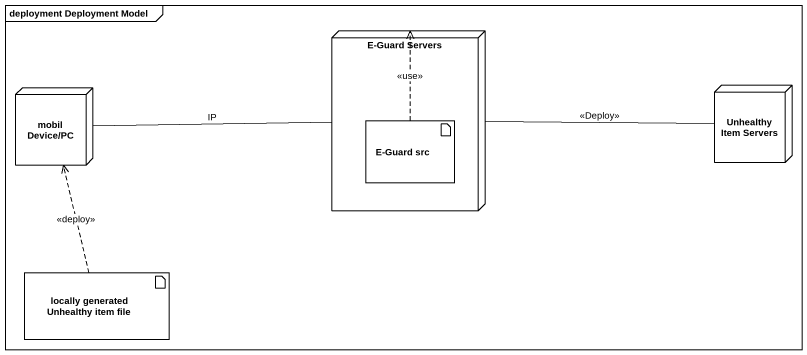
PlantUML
@startuml
mainframe deployment Deployment Model
node "E-Guard Servers" as E_Guard_Servers {
  artifact "E-Guard src" as E_Guard_src
}
node "mobil Device/PC" as mobil_Device_PC
node "Unhealthy Item Servers" as Unhealthy_Item_Servers
artifact "locally generated Unhealthy item file" as locally_generated_Unhealthy
E_Guard_Servers -right- Unhealthy_Item_Servers : <<Deploy>>
mobil_Device_PC -right- E_Guard_Servers : IP
E_Guard_src .up.> E_Guard_Servers : <<use>>
locally_generated_Unhealthy .up.> mobil_Device_PC : <<deploy>>
@enduml
